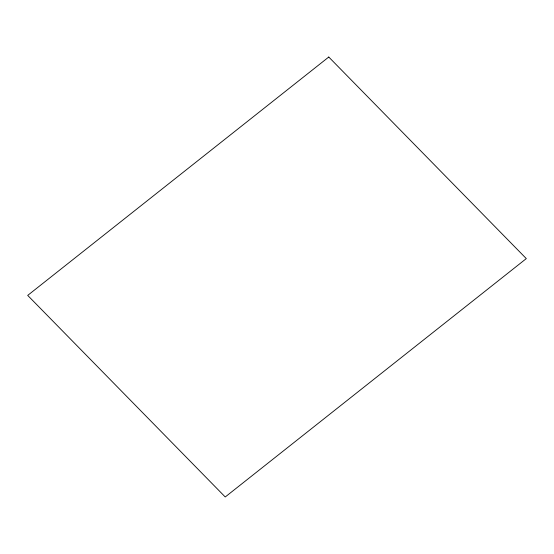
<?xml version="1.0" encoding="UTF-8"?>
<svg xmlns="http://www.w3.org/2000/svg" width="554" height="554" viewBox="0 0 554 554"><rect width="100%" height="100%" fill="white"/><g stroke="black" fill="none" stroke-linecap="round" stroke-linejoin="round"><path stroke-width="0.83" d="M328.764 57.034L27.7 295.4L225.236 496.966L526.3 258.6L328.764 57.034"/></g></svg>
